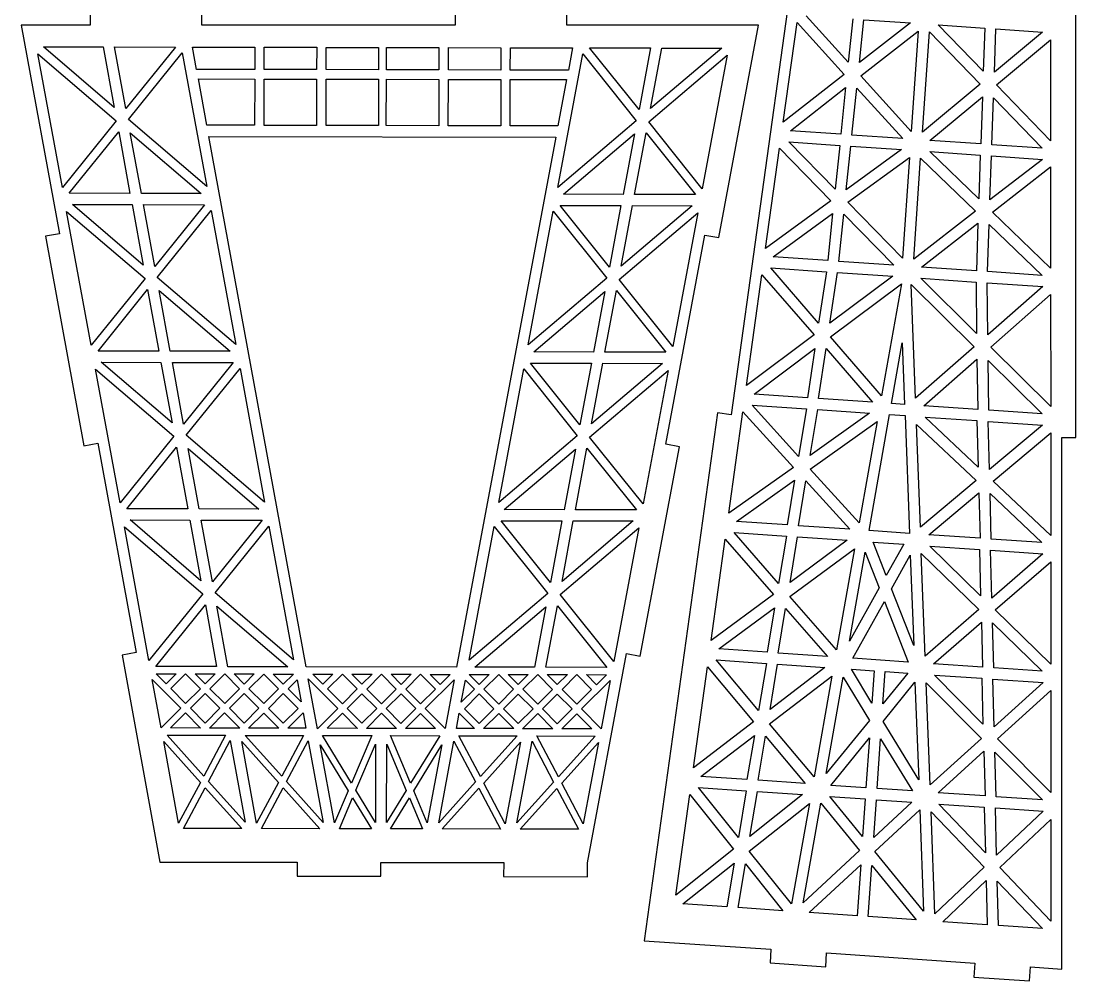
# Model space of a CAD drawing. Extents: x 0 to 589, y 0 to 788.
# Drawn here: x 1.3 to 379.3, y 3.4 to 347.3 of the extents above; entities that cross this region are included whole.
import ezdxf

# ---------------------------------------------------------------- set-up
doc = ezdxf.new("R2010")
doc.units = 0
doc.layers.get('0').update_dxf_attribs({"linetype": 'CONTINUOUS'})

msp = doc.modelspace()

# ---------------------------------------------------------------- linework, layer by layer
at = {"color": 0}
for p, q in [((281.956, 394.843), (255.753, 206.201)), ((379.271, 198.021), (379.286, 388.472)), ((26.0408, 351.046), (26.0298, 345.78)), ((66.0301, 345.78), (66.0396, 350.964)), ((156.84, 350.78), (156.831, 345.78)), ((196.829, 345.78), (196.84, 350.698)), ((297.705, 332.558), (282.564, 349.189)), ((299.325, 348.032), (297.705, 332.558)), ((26.0298, 345.78), (1.2802, 345.78)), ((1.2802, 345.78), (15.0275, 271.068)), ((156.831, 345.78), (66.0301, 345.78)), ((265.599, 345.78), (196.829, 345.78)), ((251.292, 269.675), (265.599, 345.78)), ((274.366, 311.015), (279.344, 346.807)), ((279.344, 346.807), (296.297, 328.144)), ((301.702, 332.382), (303.316, 347.758)), ((319.977, 346.607), (301.702, 332.382)), ((303.316, 347.758), (319.977, 346.607)), ((346.097, 329.318), (329.952, 345.919)), ((329.952, 345.919), (346.614, 344.769)), ((346.614, 344.769), (346.097, 329.318)), ((350.08, 328.942), (350.603, 344.492)), ((350.603, 344.492), (367.362, 343.334)), ((302.176, 327.637), (322.782, 343.708)), ((322.782, 343.708), (320.299, 307.744)), ((324.291, 307.467), (326.771, 343.431)), ((326.771, 343.431), (344.975, 324.682)), ((367.362, 343.334), (350.08, 328.942)), ((350.869, 324.378), (370.226, 340.533)), ((370.226, 340.533), (370.237, 304.395)), ((9.2632, 338.081), (30.7123, 338.037)), ((34.6687, 316.329), (9.2632, 338.081)), ((30.7123, 338.037), (34.6687, 316.329)), ((38.8179, 315.921), (34.7624, 338.028)), ((34.7624, 338.028), (56.6127, 337.984)), ((56.6127, 337.984), (38.8179, 315.921)), ((64.196, 329.969), (62.7627, 337.972)), ((62.7627, 337.972), (85.0124, 337.927)), ((85.0124, 337.927), (84.9962, 329.926)), ((88.3955, 329.919), (88.4121, 337.92)), ((88.4121, 337.92), (107.213, 337.881)), ((107.213, 337.881), (107.196, 329.88)), ((110.596, 329.873), (110.612, 337.874)), ((110.612, 337.874), (129.413, 337.836)), ((129.413, 337.836), (129.396, 329.835)), ((132.196, 329.829), (132.213, 337.83)), ((132.213, 337.83), (151.012, 337.792)), ((151.012, 337.792), (150.996, 329.791)), ((154.395, 329.784), (154.412, 337.785)), ((154.412, 337.785), (173.212, 337.746)), ((173.212, 337.746), (173.196, 329.747)), ((176.596, 329.74), (176.612, 337.739)), ((176.612, 337.739), (198.862, 337.694)), ((198.862, 337.694), (197.396, 329.697)), ((222.717, 315.545), (205.012, 337.681)), ((205.012, 337.681), (226.862, 337.637)), ((226.862, 337.637), (222.717, 315.545)), ((226.868, 315.937), (230.912, 337.629)), ((252.363, 337.585), (226.868, 315.937)), ((230.912, 337.629), (252.363, 337.585)), ((16.0596, 287.667), (7.2581, 335.584)), ((7.2581, 335.584), (35.3081, 311.577)), ((39.7591, 311.968), (59.0585, 335.879)), ((59.0585, 335.879), (67.8106, 287.962)), ((193.61, 287.704), (202.558, 335.587)), ((202.558, 335.587), (221.759, 311.597)), ((226.209, 311.188), (254.357, 335.081)), ((254.357, 335.081), (245.36, 287.198)), ((84.9962, 329.926), (64.196, 329.969)), ((107.196, 329.88), (88.3955, 329.919)), ((129.396, 329.835), (110.596, 329.873)), ((150.996, 329.791), (132.196, 329.829)), ((173.196, 329.747), (154.395, 329.784)), ((197.396, 329.697), (176.596, 329.74)), ((67.8561, 309.961), (64.8395, 326.567)), ((64.8395, 326.567), (84.9891, 326.526)), ((84.9891, 326.526), (84.9559, 309.926)), ((88.3557, 309.92), (88.3888, 326.519)), ((88.3888, 326.519), (107.189, 326.481)), ((107.189, 326.481), (107.155, 309.881)), ((110.556, 309.874), (110.589, 326.474)), ((110.589, 326.474), (129.389, 326.435)), ((129.389, 326.435), (129.355, 309.835)), ((132.155, 309.83), (132.19, 326.43)), ((132.19, 326.43), (150.989, 326.391)), ((150.989, 326.391), (150.956, 309.791)), ((154.355, 309.784), (154.39, 326.384)), ((154.39, 326.384), (173.189, 326.346)), ((173.189, 326.346), (173.156, 309.746)), ((176.556, 309.739), (176.589, 326.339)), ((176.589, 326.339), (196.74, 326.298)), ((196.74, 326.298), (193.656, 309.704)), ((296.297, 328.144), (274.366, 311.015)), ((320.299, 307.744), (302.176, 327.637)), ((276.964, 307.976), (296.774, 323.449)), ((296.774, 323.449), (295.019, 306.731)), ((299.01, 306.458), (300.772, 323.274)), ((300.772, 323.274), (317.219, 305.198)), ((344.975, 324.682), (324.291, 307.467)), ((370.237, 304.395), (350.869, 324.378)), ((326.993, 304.524), (345.765, 320.169)), ((345.765, 320.169), (345.2, 303.269)), ((349.191, 302.992), (349.75, 319.794)), ((349.75, 319.794), (367.249, 301.745)), ((35.3081, 311.577), (16.0596, 287.667)), ((67.8106, 287.962), (39.7591, 311.968)), ((221.759, 311.597), (193.61, 287.704)), ((245.36, 287.198), (226.209, 311.188)), ((18.4561, 285.561), (36.2507, 307.625)), ((36.2507, 307.625), (40.3063, 285.517)), ((40.4001, 307.217), (65.8054, 285.465)), ((44.4059, 285.509), (40.4001, 307.217)), ((84.9559, 309.926), (67.8561, 309.961)), ((107.155, 309.881), (88.3557, 309.92)), ((129.355, 309.835), (110.556, 309.874)), ((150.956, 309.791), (132.155, 309.83)), ((173.156, 309.746), (154.355, 309.784)), ((193.656, 309.704), (176.556, 309.739)), ((195.606, 285.204), (221.099, 306.852)), ((221.099, 306.852), (217.005, 285.16)), ((221.105, 285.152), (225.25, 307.243)), ((225.25, 307.243), (242.955, 285.108)), ((295.019, 306.731), (276.964, 307.976)), ((317.219, 305.198), (299.01, 306.458)), ((103.409, 115.888), (68.5973, 305.959)), ((68.5973, 305.959), (192.898, 305.705)), ((192.898, 305.705), (157.31, 115.778)), ((276.389, 304.01), (294.645, 302.75)), ((293.007, 287.025), (276.389, 304.01)), ((294.645, 302.75), (293.007, 287.025)), ((297.004, 286.848), (298.636, 302.472)), ((298.636, 302.472), (316.742, 301.224)), ((345.2, 303.269), (326.993, 304.524)), ((367.249, 301.745), (349.191, 302.992)), ((268.084, 265.741), (273.073, 301.733)), ((273.073, 301.733), (291.516, 282.816)), ((316.742, 301.224), (297.004, 286.848)), ((326.917, 300.52), (345.026, 299.271)), ((344.493, 283.57), (326.917, 300.52)), ((345.026, 299.271), (344.493, 283.57)), ((348.476, 283.194), (349.016, 298.994)), ((349.016, 298.994), (367.273, 297.736)), ((297.596, 282.346), (319.657, 298.415)), ((319.657, 298.415), (317.161, 262.301)), ((321.154, 262.027), (323.648, 298.14)), ((323.648, 298.14), (343.289, 279.192)), ((367.273, 297.736), (348.476, 283.194)), ((349.377, 278.822), (370.24, 295.023)), ((370.24, 295.023), (370.24, 258.688)), ((40.3063, 285.517), (18.4561, 285.561)), ((65.8054, 285.465), (44.4059, 285.509)), ((217.005, 285.16), (195.606, 285.204)), ((242.955, 285.108), (221.105, 285.152)), ((45.0025, 259.807), (19.6481, 281.559)), ((19.6481, 281.559), (41.0475, 281.515)), ((41.0475, 281.515), (45.0025, 259.807)), ((49.1518, 259.399), (45.1474, 281.507)), ((45.1474, 281.507), (66.9477, 281.463)), ((66.9477, 281.463), (49.1518, 259.399)), ((194.447, 281.207), (216.247, 281.162)), ((212.152, 259.07), (194.447, 281.207)), ((216.247, 281.162), (212.152, 259.07)), ((216.303, 259.462), (220.347, 281.154)), ((241.747, 281.11), (216.303, 259.462)), ((220.347, 281.154), (241.747, 281.11)), ((291.516, 282.816), (268.084, 265.741)), ((317.161, 262.301), (297.596, 282.346)), ((17.592, 279.064), (45.6928, 255.056)), ((26.3949, 231.145), (17.592, 279.064)), ((50.0944, 255.447), (69.3939, 279.357)), ((69.3939, 279.357), (78.1953, 231.44)), ((182.995, 231.229), (191.992, 279.112)), ((191.992, 279.112), (211.194, 255.122)), ((215.593, 254.71), (243.792, 278.602)), ((243.792, 278.602), (234.794, 230.721)), ((270.786, 262.798), (292.107, 278.317)), ((292.107, 278.317), (290.339, 261.447)), ((294.33, 261.171), (296.102, 278.141)), ((296.102, 278.141), (313.983, 259.815)), ((343.289, 279.192), (321.154, 262.027)), ((370.24, 258.688), (349.377, 278.822)), ((323.959, 259.128), (344.187, 274.821)), ((344.187, 274.821), (343.613, 257.77)), ((347.603, 257.493), (348.172, 274.446)), ((348.172, 274.446), (367.157, 256.143)), ((15.0275, 271.068), (10.0597, 270.169)), ((10.0597, 270.169), (23.8056, 195.14)), ((232.325, 195.625), (246.329, 270.597)), ((246.329, 270.597), (251.292, 269.675)), ((290.339, 261.447), (270.786, 262.798)), ((313.983, 259.815), (294.33, 261.171)), ((287.092, 239.068), (269.962, 258.845)), ((269.962, 258.845), (289.916, 257.467)), ((289.916, 257.467), (287.092, 239.068)), ((291.144, 238.988), (293.905, 257.19)), ((293.905, 257.19), (313.659, 255.829)), ((343.613, 257.77), (323.959, 259.128)), ((367.157, 256.143), (347.603, 257.493)), ((45.6928, 255.056), (26.3949, 231.145)), ((78.1953, 231.44), (50.0944, 255.447)), ((211.194, 255.122), (182.995, 231.229)), ((234.794, 230.721), (215.593, 254.71)), ((261.233, 216.644), (266.787, 256.406)), ((266.787, 256.406), (285.495, 234.818)), ((313.659, 255.829), (291.144, 238.988)), ((343.72, 235.359), (323.736, 255.131)), ((323.736, 255.131), (343.486, 253.77)), ((343.486, 253.77), (343.72, 235.359)), ((347.745, 234.881), (347.477, 253.493)), ((347.477, 253.493), (367.432, 252.116)), ((28.841, 229.041), (46.6355, 251.105)), ((46.6355, 251.105), (50.6899, 228.995)), ((54.7398, 228.987), (50.7848, 250.696)), ((50.7848, 250.696), (76.1905, 228.945)), ((184.991, 228.725), (210.484, 250.375)), ((210.484, 250.375), (206.44, 228.683)), ((210.49, 228.674), (214.635, 250.766)), ((214.635, 250.766), (232.34, 228.629)), ((291.364, 234.16), (316.782, 253.155)), ((316.782, 253.155), (309.652, 213.052)), ((321.823, 212.212), (320.274, 252.917)), ((320.274, 252.917), (342.839, 230.609)), ((367.432, 252.116), (347.745, 234.881)), ((348.744, 230.452), (370.24, 249.265)), ((370.24, 249.265), (370.276, 209.119)), ((285.495, 234.818), (261.233, 216.644)), ((309.652, 213.052), (291.364, 234.16)), ((313.217, 210.25), (317.078, 232.035)), ((317.078, 232.035), (317.908, 209.926)), ((342.839, 230.609), (321.823, 212.212)), ((50.6899, 228.995), (28.841, 229.041)), ((76.1905, 228.945), (54.7398, 228.987)), ((206.44, 228.683), (184.991, 228.725)), ((232.34, 228.629), (210.49, 228.674)), ((263.934, 213.651), (285.71, 229.941)), ((285.71, 229.941), (283.041, 212.334)), ((287.03, 212.056), (289.767, 229.912)), ((289.767, 229.912), (306.385, 210.721)), ((370.276, 209.119), (348.744, 230.452)), ((29.982, 225.038), (51.3828, 224.995)), ((55.3875, 203.287), (29.982, 225.038)), ((51.3828, 224.995), (55.3875, 203.287)), ((59.5369, 202.878), (55.4824, 224.985)), ((55.4824, 224.985), (77.3328, 224.941)), ((77.3328, 224.941), (59.5369, 202.878)), ((183.832, 224.728), (205.682, 224.683)), ((201.537, 202.592), (183.832, 224.728)), ((205.682, 224.683), (201.537, 202.592)), ((205.687, 202.984), (209.781, 224.675)), ((231.182, 224.631), (205.687, 202.984)), ((209.781, 224.675), (231.182, 224.631)), ((324.74, 209.455), (343.838, 226.18)), ((343.838, 226.18), (344.093, 208.117)), ((347.861, 225.651), (367.192, 206.522)), ((348.084, 207.844), (347.861, 225.651)), ((36.7302, 174.624), (27.9769, 222.542)), ((27.9769, 222.542), (56.0282, 198.535)), ((60.4795, 198.925), (79.7278, 222.837)), ((79.7278, 222.837), (88.5306, 174.919)), ((172.43, 174.752), (181.428, 222.633)), ((181.428, 222.633), (200.579, 198.644)), ((205.029, 198.231), (233.177, 222.123)), ((233.177, 222.123), (224.229, 174.242)), ((283.041, 212.334), (263.934, 213.651)), ((306.385, 210.721), (287.03, 212.056)), ((263.211, 209.693), (282.764, 208.343)), ((279.933, 191.298), (263.211, 209.693)), ((282.764, 208.343), (279.933, 191.298)), ((284.016, 191.618), (286.755, 208.067)), ((286.755, 208.067), (305.361, 206.783)), ((317.908, 209.926), (313.217, 210.25)), ((344.093, 208.117), (324.74, 209.455)), ((250.848, 206.885), (224.555, 17.6968)), ((255.753, 206.201), (250.848, 206.885)), ((254.922, 170.921), (259.939, 207.313)), ((259.939, 207.313), (278.058, 187.366)), ((305.361, 206.783), (284.016, 191.618)), ((305.162, 164.696), (312.494, 206.29)), ((312.494, 206.29), (318.081, 205.905)), ((318.081, 205.905), (319.626, 163.698)), ((325.214, 205.413), (343.82, 204.127)), ((344.273, 187.457), (325.214, 205.413)), ((343.82, 204.127), (344.273, 187.457)), ((367.192, 206.522), (348.084, 207.844)), ((284.08, 186.752), (308.008, 203.743)), ((308.008, 203.743), (301.592, 167.45)), ((323.541, 165.934), (322.174, 202.766)), ((322.174, 202.766), (343.54, 182.646)), ((348.27, 186.578), (347.81, 203.853)), ((347.81, 203.853), (367.365, 202.503)), ((367.365, 202.503), (348.27, 186.578)), ((56.0282, 198.535), (36.7302, 174.624)), ((88.5306, 174.919), (60.4795, 198.925)), ((200.579, 198.644), (172.43, 174.752)), ((224.229, 174.242), (205.029, 198.231)), ((349.589, 182.43), (370.276, 199.695)), ((370.276, 199.695), (370.247, 162.961)), ((374.255, 7.5654), (374.273, 198.019)), ((374.273, 198.019), (379.271, 198.021)), ((23.8056, 195.14), (28.7238, 196.04)), ((28.7238, 196.04), (42.4713, 121.012)), ((39.1749, 172.519), (56.9708, 194.583)), ((56.9708, 194.583), (61.0249, 172.475)), ((61.1202, 194.174), (86.5258, 172.423)), ((65.0752, 172.467), (61.1202, 194.174)), ((174.425, 172.247), (199.919, 193.895)), ((199.919, 193.895), (195.874, 172.204)), ((199.924, 172.195), (204.07, 194.287)), ((204.07, 194.287), (221.774, 172.15)), ((223.187, 119.732), (237.24, 194.704)), ((237.24, 194.704), (232.325, 195.625)), ((278.058, 187.366), (254.922, 170.921)), ((301.592, 167.45), (284.08, 186.752)), ((257.674, 167.976), (278.493, 182.777)), ((278.493, 182.777), (275.831, 166.722)), ((279.82, 166.446), (282.484, 182.5)), ((282.484, 182.5), (298.227, 165.174)), ((343.54, 182.646), (323.541, 165.934)), ((370.247, 162.961), (349.589, 182.43)), ((326.561, 163.219), (344.536, 178.218)), ((344.536, 178.218), (344.967, 161.948)), ((348.958, 161.674), (348.525, 177.942)), ((348.525, 177.942), (367.115, 160.42)), ((61.0249, 172.475), (39.1749, 172.519)), ((86.5258, 172.423), (65.0752, 172.467)), ((195.874, 172.204), (174.425, 172.247)), ((221.774, 172.15), (199.924, 172.195)), ((65.7229, 146.765), (40.3172, 168.518)), ((40.3172, 168.518), (61.7664, 168.474)), ((61.7664, 168.474), (65.7229, 146.765)), ((69.8722, 146.356), (65.8178, 168.465)), ((65.8178, 168.465), (87.6667, 168.42)), ((87.6667, 168.42), (69.8722, 146.356)), ((190.971, 146.113), (173.266, 168.249)), ((173.266, 168.249), (195.116, 168.205)), ((195.116, 168.205), (190.971, 146.113)), ((195.122, 146.505), (199.166, 168.196)), ((220.617, 168.152), (195.122, 146.505)), ((199.166, 168.196), (220.617, 168.152)), ((275.831, 166.722), (257.674, 167.976)), ((298.227, 165.174), (279.82, 166.446)), ((47.0641, 118.103), (38.3124, 166.02)), ((38.3124, 166.02), (66.3635, 142.014)), ((70.8131, 142.405), (90.1129, 166.315)), ((90.1129, 166.315), (98.8646, 118.397)), ((161.864, 118.273), (170.812, 166.154)), ((170.812, 166.154), (190.014, 142.165)), ((194.463, 141.756), (222.611, 165.649)), ((222.611, 165.649), (213.663, 117.767)), ((256.8, 164.025), (275.556, 162.731)), ((272.732, 145.784), (256.8, 164.025)), ((275.556, 162.731), (272.732, 145.784)), ((319.626, 163.698), (305.162, 164.696)), ((344.967, 161.948), (326.561, 163.219)), ((248.565, 125.301), (253.625, 161.59)), ((253.625, 161.59), (270.9, 141.753)), ((276.865, 146.101), (279.547, 162.456)), ((297.353, 161.226), (276.865, 146.101)), ((279.547, 162.456), (297.353, 161.226)), ((306.631, 160.587), (317.606, 159.829)), ((311.319, 148.634), (306.631, 160.587)), ((317.606, 159.829), (311.319, 148.634)), ((326.882, 159.187), (344.691, 157.958)), ((345.101, 141.391), (326.882, 159.187)), ((367.115, 160.42), (348.958, 161.674)), ((276.768, 141.096), (299.948, 158.141)), ((299.948, 158.141), (293.54, 121.945)), ((298.119, 125.137), (303.776, 156.974)), ((303.776, 156.974), (308.806, 144.147)), ((313.194, 143.842), (319.938, 155.859)), ((319.938, 155.859), (321.167, 123.547)), ((325.265, 119.756), (323.89, 156.487)), ((323.89, 156.487), (344.507, 136.42)), ((344.691, 157.958), (345.101, 141.391)), ((348.681, 157.682), (367.436, 156.388)), ((349.149, 140.509), (348.681, 157.682)), ((367.436, 156.388), (349.149, 140.509)), ((350.41, 136.263), (370.247, 153.538)), ((370.247, 153.538), (370.276, 116.898)), ((308.806, 144.147), (298.119, 125.137)), ((321.167, 123.547), (313.194, 143.842)), ((66.3635, 142.014), (47.0641, 118.103)), ((98.8646, 118.397), (70.8131, 142.405)), ((190.014, 142.165), (161.864, 118.273)), ((213.663, 117.767), (194.463, 141.756)), ((270.9, 141.753), (248.565, 125.301)), ((293.54, 121.945), (276.768, 141.096)), ((49.5102, 115.998), (67.3047, 138.061)), ((67.3047, 138.061), (71.3602, 115.954)), ((75.4105, 115.945), (71.4541, 137.654)), ((71.4541, 137.654), (96.8597, 115.901)), ((163.86, 115.769), (189.353, 137.416)), ((189.353, 137.416), (185.31, 115.725)), ((189.361, 115.717), (193.506, 137.808)), ((193.506, 137.808), (211.209, 115.673)), ((251.265, 122.308), (271.277, 137.065)), ((271.277, 137.065), (268.624, 121.11)), ((272.613, 120.835), (275.264, 136.738)), ((275.264, 136.738), (290.222, 119.619)), ((299.3, 118.992), (310.674, 139.306)), ((310.674, 139.306), (319.151, 117.62)), ((344.507, 136.42), (325.265, 119.756)), ((370.276, 116.898), (350.41, 136.263)), ((328.229, 116.993), (345.398, 131.899)), ((345.398, 131.899), (345.838, 115.778)), ((349.829, 115.503), (349.392, 131.671)), ((349.392, 131.671), (367.185, 114.306)), ((42.4713, 121.012), (37.5528, 120.113)), ((268.624, 121.11), (251.265, 122.308)), ((37.5528, 120.113), (51.0025, 45.8943)), ((204.22, 45.6819), (218.273, 120.654)), ((218.273, 120.654), (223.187, 119.732)), ((265.529, 100.273), (250.391, 118.36)), ((250.391, 118.36), (268.347, 117.118)), ((290.222, 119.619), (272.613, 120.835)), ((319.151, 117.62), (299.3, 118.992)), ((71.3602, 115.954), (49.5102, 115.998)), ((96.8597, 115.901), (75.4105, 115.945)), ((157.31, 115.778), (103.409, 115.888)), ((185.31, 115.725), (163.86, 115.769)), ((211.209, 115.673), (189.361, 115.717)), ((242.255, 79.678), (247.26, 115.87)), ((247.26, 115.87), (263.791, 96.1348)), ((268.347, 117.118), (265.529, 100.273)), ((269.664, 100.639), (272.337, 116.844)), ((289.348, 115.67), (269.664, 100.639)), ((272.337, 116.844), (289.348, 115.67)), ((306.16, 102.931), (298.824, 115.015)), ((298.824, 115.015), (306.954, 114.455)), ((306.954, 114.455), (306.16, 102.931)), ((310.15, 102.656), (310.945, 114.179)), ((319.075, 113.618), (310.15, 102.656)), ((310.945, 114.179), (319.075, 113.618)), ((345.838, 115.778), (328.229, 116.993)), ((367.185, 114.306), (349.829, 115.503)), ((51.4657, 94.0442), (48.3002, 111.3)), ((48.3002, 111.3), (58.5294, 101.079)), ((53.2476, 109.791), (49.6549, 113.397)), ((49.6549, 113.397), (56.8551, 113.383)), ((56.8551, 113.383), (53.2476, 109.791)), ((54.9437, 108.089), (60.2548, 113.378)), ((60.2548, 113.378), (65.5436, 108.067)), ((63.6545, 113.371), (70.8547, 113.357)), ((67.2469, 109.765), (63.6545, 113.371)), ((70.8547, 113.357), (67.2469, 109.765)), ((68.9434, 108.06), (74.2541, 113.351)), ((74.2541, 113.351), (79.5443, 108.04)), ((81.2479, 109.736), (77.6552, 113.344)), ((77.6552, 113.344), (84.854, 113.328)), ((84.854, 113.328), (81.2479, 109.736)), ((82.9441, 108.033), (88.2551, 113.322)), ((88.2551, 113.322), (93.544, 108.011)), ((91.6548, 113.315), (98.855, 113.301)), ((95.2472, 109.708), (91.6548, 113.315)), ((98.855, 113.301), (95.2472, 109.708)), ((96.9437, 108.004), (100.2, 111.248)), ((100.2, 111.248), (101.635, 103.294)), ((107.465, 93.7327), (104.202, 111.538)), ((104.202, 111.538), (114.73, 100.967)), ((105.854, 113.286), (113.054, 113.272)), ((109.448, 109.678), (105.854, 113.286)), ((113.054, 113.272), (109.448, 109.678)), ((111.144, 107.975), (116.455, 113.264)), ((116.455, 113.264), (121.744, 107.953)), ((119.855, 113.257), (127.055, 113.243)), ((123.448, 109.65), (119.855, 113.257)), ((127.055, 113.243), (123.448, 109.65)), ((125.144, 107.946), (130.455, 113.235)), ((130.455, 113.235), (135.744, 107.924)), ((133.854, 113.226), (141.055, 113.211)), ((137.447, 109.619), (133.854, 113.226)), ((141.055, 113.211), (137.447, 109.619)), ((139.143, 107.92), (144.454, 113.209)), ((144.454, 113.209), (149.743, 107.898)), ((146.13, 100.904), (156.45, 111.184)), ((147.855, 113.202), (155.054, 113.187)), ((151.448, 109.594), (147.855, 113.202)), ((155.054, 113.187), (151.448, 109.594)), ((156.45, 111.184), (153.215, 93.7906)), ((159.034, 103.178), (160.5, 111.125)), ((160.5, 111.125), (163.744, 107.869)), ((165.447, 109.565), (161.855, 113.173)), ((161.855, 113.173), (169.055, 113.159)), ((169.055, 113.159), (165.447, 109.565)), ((167.144, 107.862), (172.455, 113.151)), ((172.455, 113.151), (177.744, 107.84)), ((179.447, 109.536), (175.854, 113.144)), ((175.854, 113.144), (183.055, 113.13)), ((183.055, 113.13), (179.447, 109.536)), ((181.143, 107.833), (186.454, 113.122)), ((186.454, 113.122), (191.743, 107.812)), ((193.447, 109.509), (189.855, 113.116)), ((189.855, 113.116), (197.054, 113.101)), ((197.054, 113.101), (193.447, 109.509)), ((195.144, 107.805), (200.455, 113.094)), ((200.455, 113.094), (205.744, 107.783)), ((202.129, 100.79), (212.4, 110.969)), ((207.447, 109.48), (203.854, 113.087)), ((203.854, 113.087), (211.055, 113.073)), ((211.055, 113.073), (207.447, 109.48)), ((212.4, 110.969), (209.165, 93.726)), ((269.511, 95.4871), (291.838, 112.542)), ((291.838, 112.542), (285.436, 76.4452)), ((289.73, 77.6524), (295.874, 112.212)), ((295.874, 112.212), (305.277, 96.6777)), ((310.165, 96.3401), (321.613, 110.435)), ((321.613, 110.435), (322.951, 75.3593)), ((325.658, 110.206), (345.429, 90.2462)), ((327.037, 73.5722), (325.658, 110.206)), ((345.984, 95.3714), (328.553, 112.963)), ((328.553, 112.963), (345.564, 111.789)), ((345.564, 111.789), (345.984, 95.3714)), ((349.554, 111.512), (367.51, 110.273)), ((350.03, 94.4397), (349.554, 111.512)), ((367.51, 110.273), (350.03, 94.4397)), ((60.2326, 102.778), (54.9437, 108.089)), ((65.5436, 108.067), (60.2326, 102.778)), ((61.9291, 101.075), (67.2402, 106.364)), ((67.2402, 106.364), (72.5304, 101.053)), ((74.2336, 102.751), (68.9434, 108.06)), ((79.5443, 108.04), (74.2336, 102.751)), ((75.9298, 101.046), (81.2408, 106.336)), ((81.2408, 106.336), (86.5297, 101.025)), ((88.2329, 102.722), (82.9441, 108.033)), ((93.544, 108.011), (88.2329, 102.722)), ((89.9294, 101.019), (95.2405, 106.307)), ((95.2405, 106.307), (100.529, 100.996)), ((101.635, 103.294), (96.9437, 108.004)), ((116.433, 102.664), (111.144, 107.975)), ((121.744, 107.953), (116.433, 102.664)), ((118.129, 100.961), (123.44, 106.25)), ((123.44, 106.25), (128.729, 100.939)), ((130.433, 102.635), (125.144, 107.946)), ((135.744, 107.924), (130.433, 102.635)), ((132.129, 100.931), (137.44, 106.221)), ((137.44, 106.221), (142.729, 100.911)), ((144.434, 102.609), (139.143, 107.92)), ((149.743, 107.898), (144.434, 102.609)), ((163.744, 107.869), (159.034, 103.178)), ((160.129, 100.876), (165.44, 106.165)), ((165.44, 106.165), (170.729, 100.855)), ((172.432, 102.551), (167.144, 107.862)), ((177.744, 107.84), (172.432, 102.551)), ((174.129, 100.848), (179.44, 106.136)), ((179.44, 106.136), (184.729, 100.826)), ((186.434, 102.522), (181.143, 107.833)), ((191.743, 107.812), (186.434, 102.522)), ((188.13, 100.819), (193.441, 106.109)), ((193.441, 106.109), (198.73, 100.798)), ((200.433, 102.494), (195.144, 107.805)), ((205.744, 107.783), (200.433, 102.494)), ((351.183, 90.0987), (370.268, 107.375)), ((370.268, 107.375), (370.251, 70.841)), ((58.5294, 101.079), (51.4657, 94.0442)), ((54.8157, 93.9878), (60.2259, 99.3757)), ((60.2259, 99.3757), (65.6153, 93.9655)), ((67.2193, 95.764), (61.9291, 101.075)), ((72.5304, 101.053), (67.2193, 95.764)), ((68.8149, 93.9617), (74.2266, 99.351)), ((74.2266, 99.351), (79.6149, 93.9394)), ((81.219, 95.7365), (75.9298, 101.046)), ((86.5297, 101.025), (81.219, 95.7365)), ((82.8146, 93.9327), (88.2262, 99.3221)), ((88.2262, 99.3221), (93.6156, 93.9105)), ((95.2183, 95.7076), (89.9294, 101.019)), ((100.529, 100.996), (95.2183, 95.7076)), ((96.8156, 93.9052), (102.326, 99.4435)), ((102.326, 99.4435), (103.365, 93.8911)), ((114.73, 100.967), (107.465, 93.7327)), ((111.015, 93.8759), (116.426, 99.2643)), ((116.426, 99.2643), (121.815, 93.8526)), ((123.419, 95.6497), (118.129, 100.961)), ((128.729, 100.939), (123.419, 95.6497)), ((125.016, 93.847), (130.426, 99.2353)), ((130.426, 99.2353), (135.815, 93.8237)), ((137.419, 95.6208), (132.129, 100.931)), ((142.729, 100.911), (137.419, 95.6208)), ((139.015, 93.8181), (144.427, 99.2078)), ((144.427, 99.2078), (149.815, 93.7962)), ((153.215, 93.7906), (146.13, 100.904)), ((157.264, 93.7782), (158.327, 99.3263)), ((158.327, 99.3263), (163.814, 93.7645)), ((165.418, 95.5657), (160.129, 100.876)), ((170.729, 100.855), (165.418, 95.5657)), ((167.016, 93.7588), (172.426, 99.1485)), ((172.426, 99.1485), (177.815, 93.7369)), ((179.419, 95.5368), (174.129, 100.848)), ((184.729, 100.826), (179.419, 95.5368)), ((181.015, 93.7341), (186.426, 99.1235)), ((186.426, 99.1235), (191.815, 93.7108)), ((193.419, 95.5075), (188.13, 100.819)), ((198.73, 100.798), (193.419, 95.5075)), ((195.014, 93.7052), (200.426, 99.0935)), ((200.426, 99.0935), (205.815, 93.6833)), ((209.165, 93.726), (202.129, 100.79)), ((263.791, 96.1348), (242.255, 79.678)), ((285.436, 76.4452), (269.511, 95.4871)), ((305.277, 96.6777), (289.73, 77.6524)), ((322.951, 75.3593), (310.165, 96.3401)), ((66.73, 76.7623), (53.6099, 91.3903)), ((53.6099, 91.3903), (74.5105, 91.3476)), ((65.6153, 93.9655), (54.8157, 93.9878)), ((74.5105, 91.3476), (66.73, 76.7623)), ((79.6149, 93.9394), (68.8149, 93.9617)), ((94.6796, 76.7084), (81.5605, 91.3349)), ((81.5605, 91.3349), (102.46, 91.2922)), ((93.6156, 93.9105), (82.8146, 93.9327)), ((102.46, 91.2922), (94.6796, 76.7084)), ((103.365, 93.8911), (96.8156, 93.9052)), ((109.31, 91.2784), (127.01, 91.2428)), ((119.725, 74.2075), (109.31, 91.2784)), ((121.815, 93.8526), (111.015, 93.8759)), ((127.01, 91.2428), (119.725, 74.2075)), ((135.815, 93.8237), (125.016, 93.847)), ((140.825, 74.1645), (133.609, 91.229)), ((133.609, 91.229), (151.31, 91.1931)), ((149.815, 93.7962), (139.015, 93.8181)), ((151.31, 91.1931), (140.825, 74.1645)), ((163.814, 93.7645), (157.264, 93.7782)), ((165.88, 76.5609), (158.16, 91.1765)), ((158.16, 91.1765), (179.059, 91.1338)), ((179.059, 91.1338), (165.88, 76.5609)), ((177.815, 93.7369), (167.016, 93.7588)), ((191.815, 93.7108), (181.015, 93.7341)), ((193.83, 76.5073), (186.11, 91.1229)), ((186.11, 91.1229), (207.009, 91.0802)), ((207.009, 91.0802), (193.83, 76.5073)), ((205.815, 93.6833), (195.014, 93.7052)), ((244.852, 76.6424), (264.06, 91.3045)), ((264.06, 91.3045), (261.414, 75.4973)), ((265.405, 75.2228), (268.05, 91.0276)), ((268.05, 91.0276), (282.215, 74.0625)), ((52.4055, 89.1427), (65.5257, 74.465)), ((57.7455, 59.8812), (52.4055, 89.1427)), ((68.4265, 74.8619), (76.2056, 89.4457)), ((76.2056, 89.4457), (81.5964, 60.1846)), ((85.6961, 59.8262), (80.3547, 89.0873)), ((80.3547, 89.0873), (93.4752, 74.4114)), ((96.3757, 74.8026), (104.206, 89.3865)), ((104.206, 89.3865), (109.546, 60.1253)), ((113.646, 60.0177), (108.502, 87.9782)), ((108.502, 87.9782), (118.52, 71.4569)), ((121.219, 71.6538), (128.304, 88.1902)), ((128.304, 88.1902), (128.246, 60.1391)), ((132.246, 60.132), (132.304, 88.1821)), ((132.304, 88.1821), (139.32, 71.6167)), ((142.019, 71.4086), (152.102, 87.8886)), ((152.102, 87.8886), (146.847, 59.9489)), ((150.946, 60.041), (156.406, 89.2803)), ((156.406, 89.2803), (164.177, 74.6637)), ((167.075, 74.2611), (180.256, 88.8848)), ((180.256, 88.8848), (174.796, 59.6456)), ((178.895, 59.9874), (184.406, 89.2267)), ((184.406, 89.2267), (192.126, 74.6111)), ((195.025, 74.2047), (208.205, 88.8284)), ((208.205, 88.8284), (202.745, 59.5891)), ((291.443, 73.4261), (305.296, 90.4102)), ((305.296, 90.4102), (304.061, 72.5551)), ((308.054, 72.2782), (309.286, 90.1375)), ((309.286, 90.1375), (320.672, 71.4072)), ((345.429, 90.2462), (327.037, 73.5722)), ((370.251, 70.841), (351.183, 90.0987)), ((329.901, 70.769), (346.262, 85.6273)), ((346.262, 85.6273), (346.712, 69.6101)), ((350.701, 69.3332), (350.253, 85.3528)), ((350.253, 85.3528), (367.263, 68.1909)), ((261.414, 75.4973), (244.852, 76.6424)), ((65.5257, 74.465), (57.7455, 59.8812)), ((59.4416, 57.9783), (67.2222, 72.5622)), ((67.2222, 72.5622), (80.3921, 57.9356)), ((81.5964, 60.1846), (68.4265, 74.8619)), ((93.4752, 74.4114), (85.6961, 59.8262)), ((87.3926, 57.9205), (95.1713, 72.5054)), ((95.1713, 72.5054), (108.341, 57.8778)), ((109.546, 60.1253), (96.3757, 74.8026)), ((164.177, 74.6637), (150.946, 60.041)), ((152.142, 57.7882), (165.372, 72.3621)), ((165.372, 72.3621), (173.091, 57.7455)), ((174.796, 59.6456), (167.075, 74.2611)), ((192.126, 74.6111), (178.895, 59.9874)), ((180.092, 57.7314), (193.321, 72.3043)), ((193.321, 72.3043), (201.042, 57.6887)), ((202.745, 59.5891), (195.025, 74.2047)), ((258.377, 54.7564), (244.028, 72.6888)), ((244.028, 72.6888), (261.137, 71.5063)), ((282.215, 74.0625), (265.405, 75.2228)), ((304.061, 72.5551), (291.443, 73.4261)), ((320.672, 71.4072), (308.054, 72.2782)), ((118.52, 71.4569), (113.646, 60.0177)), ((115.342, 57.8626), (120.064, 68.9529)), ((120.064, 68.9529), (126.842, 57.8404)), ((128.246, 60.1391), (121.219, 71.6538)), ((139.32, 71.6167), (132.246, 60.132)), ((133.642, 57.8266), (140.465, 68.913)), ((140.465, 68.913), (145.142, 57.8033)), ((146.847, 59.9489), (142.019, 71.4086)), ((235.898, 34.0568), (240.896, 70.1492)), ((240.896, 70.1492), (256.633, 50.5174)), ((261.137, 71.5063), (258.377, 54.7564)), ((262.464, 55.1286), (265.131, 71.2322)), ((281.342, 70.1118), (262.464, 55.1286)), ((265.131, 71.2322), (281.342, 70.1118)), ((302.854, 55.0457), (291.066, 69.4408)), ((291.066, 69.4408), (303.787, 68.5617)), ((303.787, 68.5617), (302.854, 55.0457)), ((306.845, 54.7702), (307.778, 68.2872)), ((307.778, 68.2872), (320.499, 67.4095)), ((346.712, 69.6101), (329.901, 70.769)), ((367.263, 68.1909), (350.701, 69.3332)), ((262.252, 49.881), (283.777, 66.9368)), ((283.777, 66.9368), (277.382, 30.9438)), ((281.518, 31.3077), (287.846, 67.0581)), ((287.846, 67.0581), (301.759, 50.0599)), ((320.499, 67.4095), (306.845, 54.7702)), ((307.245, 49.6796), (323.361, 64.6067)), ((323.361, 64.6067), (324.715, 28.3256)), ((346.862, 49.2993), (330.223, 66.7371)), ((330.223, 66.7371), (346.435, 65.6195)), ((346.435, 65.6195), (346.862, 49.2993)), ((350.425, 65.3426), (367.538, 64.1629)), ((350.858, 48.3732), (350.425, 65.3426)), ((328.761, 27.3968), (327.374, 63.9272)), ((327.374, 63.9272), (346.352, 44.0739)), ((367.538, 64.1629), (350.858, 48.3732)), ((352.005, 43.9346), (370.29, 61.2151)), ((370.29, 61.2151), (370.279, 24.7799)), ((80.3921, 57.9356), (59.4416, 57.9783)), ((108.341, 57.8778), (87.3926, 57.9205)), ((126.842, 57.8404), (115.342, 57.8626)), ((145.142, 57.8033), (133.642, 57.8266)), ((173.091, 57.7455), (152.142, 57.7882)), ((201.042, 57.6887), (180.092, 57.7314)), ((256.633, 50.5174), (235.898, 34.0568)), ((277.382, 30.9438), (262.252, 49.881)), ((301.759, 50.0599), (281.518, 31.3077)), ((324.715, 28.3256), (307.245, 49.6796)), ((51.0025, 45.8943), (100.218, 45.8943)), ((100.218, 45.8943), (100.208, 40.8947)), ((130.208, 40.8326), (130.218, 45.8336)), ((130.218, 45.8336), (174.219, 45.7426)), ((174.219, 45.7426), (174.207, 40.743)), ((204.209, 40.6823), (204.22, 45.6819)), ((238.443, 30.9742), (256.84, 45.5429)), ((256.84, 45.5429), (254.207, 29.8855)), ((258.247, 29.6072), (260.831, 45.266)), ((260.831, 45.266), (274.207, 28.5061)), ((283.686, 27.8515), (302.158, 44.9711)), ((302.158, 44.9711), (300.895, 26.6623)), ((304.884, 26.3881), (306.149, 44.6938)), ((306.149, 44.6938), (322.093, 25.1974)), ((346.352, 44.0739), (328.761, 27.3968)), ((370.279, 24.7799), (352.005, 43.9346)), ((100.208, 40.8947), (130.208, 40.8326)), ((174.207, 40.743), (204.209, 40.6823)), ((331.571, 24.5442), (347.126, 39.3086)), ((347.126, 39.3086), (347.533, 23.4446)), ((351.572, 23.1635), (351.116, 39.0331)), ((351.116, 39.0331), (367.337, 22.0748)), ((254.207, 29.8855), (238.443, 30.9742)), ((274.207, 28.5061), (258.247, 29.6072)), ((300.895, 26.6623), (283.686, 27.8515)), ((322.093, 25.1974), (304.884, 26.3881)), ((347.533, 23.4446), (331.571, 24.5442)), ((367.337, 22.0748), (351.572, 23.1635)), ((224.555, 17.6968), (270, 14.7643)), ((270, 14.7643), (269.662, 9.7758)), ((289.615, 8.3978), (289.954, 13.3863)), ((289.954, 13.3863), (343.076, 9.7179)), ((269.662, 9.7758), (289.615, 8.3978)), ((343.076, 9.7179), (342.739, 4.7308)), ((362.691, 3.3528), (363.03, 8.3413)), ((363.03, 8.3413), (374.255, 7.5654)), ((342.739, 4.7308), (362.691, 3.3528))]:
    msp.add_line(p, q, dxfattribs=at)

doc.saveas('drawing.dxf')
